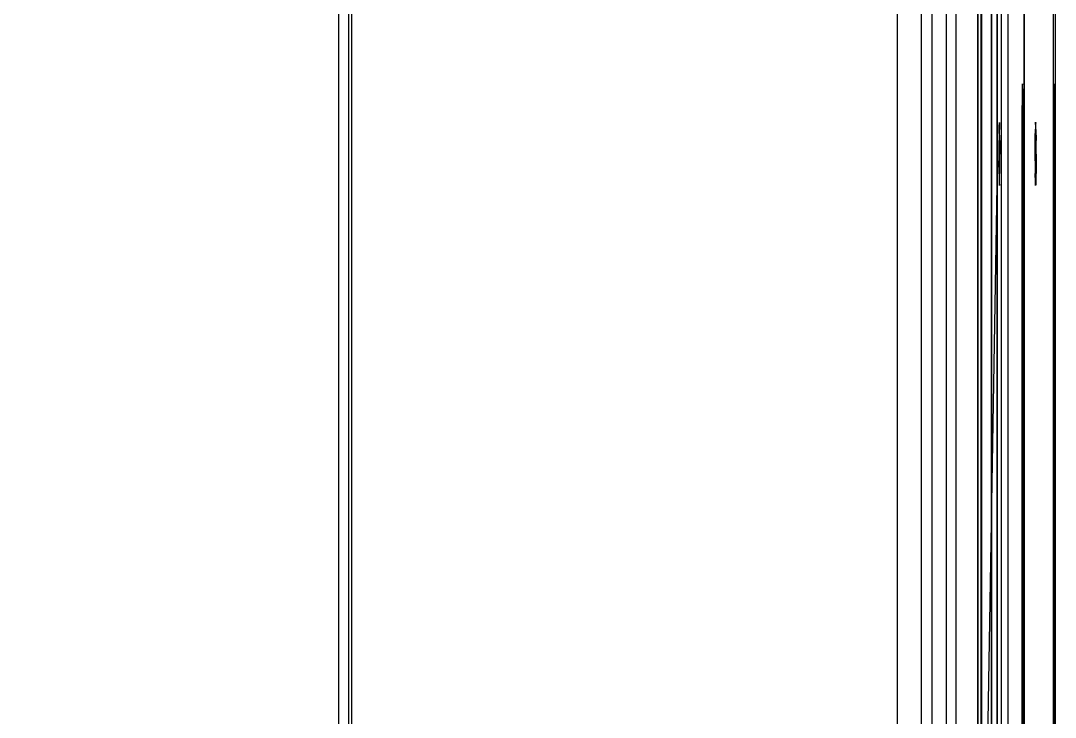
# Model space of a CAD drawing. Extents: x 0 to 230, y -306 to 0.
# Drawn here: x 115 to 230.1, y -228.6 to -151.1 of the extents above; entities that cross this region are included whole.
import ezdxf

# ---------------------------------------------------------------- set-up
doc = ezdxf.new("R2010")
doc.units = 0
doc.header["$MEASUREMENT"] = 0
for name, color, linetype in [('Layer1', 252, 'CONTINUOUS'), ('Layer2', 252, 'CONTINUOUS'), ('Layer3', 254, 'CONTINUOUS')]:
    doc.layers.add(name, color=color, linetype=linetype)

msp = doc.modelspace()

# ---------------------------------------------------------------- linework, layer by layer
at = {"layer": 'Layer1', "linetype": 'Continuous'}
for points, invisible_edges in [([(229, -303, 221), (223.62, -271.79, 221), (223.62, -34.21, 221), (229, -3, 221)], 15), ([(229.38, -303, 220.92), (229, -303, 221), (229, -3, 221), (229.38, -3, 220.92)], 15), ([(229.38, -3, 220.92), (229.71, -3, 220.7), (229.71, -303, 220.7), (229.38, -303, 220.92)], 15), ([(229.71, -303, 220.7), (229.93, -303, 220.38), (229.93, -3, 220.38), (229.71, -3, 220.7)], 15), ([(229.93, -3, 220.38), (230, -3, 219.99), (230, -303, 219.99), (229.93, -303, 220.38)], 15), ([(56.58, -284.91, 2.25), (115, -21.1, 2.25), (56.58, -21.1, 2.25)], 15), ([(115, -21.1, 2.25), (115, -284.91, 2.25), (56.58, -284.91, 2.25)], 15), ([(115, -284.91, 2.25), (115, -21.1, 2.25), (134.92, -21.1, 2.25)], 15), ([(115, -284.91, 2.25), (134.92, -284.91, 2.25), (134.92, -21.1, 2.25)], 15), ([(134.92, -21.1, 2.25), (193.34, -21.09, 2.25), (134.92, -284.91, 2.25)], 15), ([(134.92, -284.91, 2.25), (193.34, -284.91, 2.25), (193.34, -21.09, 2.25)], 15), ([(193.34, -21.09, 2.25), (212.25, -153.15, 2.25), (193.34, -284.91, 2.25)], 15), ([(212.25, -153.15, 2.25), (212.25, -115.24, 2.25), (193.34, -21.09, 2.25)], 15), ([(218.49, -273.75, 127.49), (219.58, -276.17, 130.48), (219.58, -29.94, 130.48), (218.49, -32.25, 127.49)], 15), ([(219.58, -29.94, 130.48), (221.48, -32.38, 192.62), (221.48, -273.62, 192.62), (219.58, -276.17, 130.48)], 15), ([(218.49, -32.25, 127.49), (218.49, -273.75, 127.49), (216.93, -271.13, 88.68), (216.93, -34.86, 88.68)], 15), ([(223.89, -271.79, 202.63), (221.48, -273.62, 192.62), (221.48, -32.38, 192.62), (223.89, -34.21, 202.63)], 15), ([(228.59, -33, 202.63), (228.59, -33, 202.63), (223.89, -34.21, 202.63), (223.89, -271.79, 202.63)], 15), ([(215.78, -270.78, 84.87), (215.78, -35.22, 84.87), (214.24, -37.79, 46.71), (214.24, -268.21, 46.71)], 15), ([(215.78, -35.22, 84.87), (216.93, -34.86, 88.68), (216.93, -271.13, 88.68), (215.78, -270.78, 84.87)], 15), ([(212.25, -39.05, 21.2), (212.25, -266.95, 21.2), (212.98, -268.34, 42.8), (212.98, -37.66, 42.8)], 15), ([(212.98, -268.34, 42.8), (214.24, -268.21, 46.71), (214.24, -37.79, 46.71), (212.98, -37.66, 42.8)], 15), ([(212.25, -39.05, 21.08), (212.25, -266.95, 21.08), (212.25, -266.95, 2.25), (212.25, -39.05, 2.25)], 15), ([(223.62, -136.82, 221), (223.62, -169.47, 221), (223.71, -166, 215.55), (223.71, -140.26, 215.55)], 14), ([(223.89, -136.79, 202.63), (223.81, -139.57, 208.6), (223.81, -166.72, 208.6), (223.91, -169.47, 202.36)], 15), ([(227.11, -136.82, 221), (227.11, -169.47, 221), (227.21, -166, 215.55), (227.21, -140.26, 215.55)], 15), ([(227.39, -136.79, 202.63), (227.31, -139.57, 208.6), (227.31, -166.72, 208.6), (227.4, -169.47, 202.36)], 15), ([(223.72, -164.48, 215.22), (223.71, -166, 215.55), (223.71, -140.29, 215.55), (223.72, -141.81, 215.22)], 15), ([(227.21, -164.48, 215.22), (227.21, -166, 215.55), (227.21, -140.29, 215.55), (227.21, -141.81, 215.22)], 15), ([(223.8, -142.59, 209.36), (223.81, -141.07, 208.6), (223.81, -165.19, 208.6), (223.8, -163.68, 209.36)], 15), ([(223.8, -142.61, 209.36), (223.81, -141.1, 208.6), (223.81, -165.22, 208.6), (223.8, -163.7, 209.36)], 15), ([(227.3, -142.59, 209.36), (227.31, -141.07, 208.6), (227.31, -165.19, 208.6), (227.3, -163.68, 209.36)], 15), ([(223.72, -141.81, 215.22), (223.73, -143.05, 214.26), (223.73, -163.24, 214.26), (223.72, -164.48, 215.22)], 15), ([(223.72, -141.81, 215.22), (223.73, -143.05, 214.26), (223.73, -163.24, 214.26), (223.72, -164.48, 215.22)], 15), ([(223.8, -142.61, 209.36), (223.78, -143.58, 210.7), (223.78, -162.71, 210.7), (223.8, -163.68, 209.36)], 15), ([(227.21, -141.81, 215.22), (227.22, -143.05, 214.26), (227.22, -163.24, 214.26), (227.21, -164.48, 215.22)], 15), ([(227.3, -142.61, 209.36), (227.28, -143.58, 210.7), (227.28, -162.71, 210.7), (227.3, -163.68, 209.36)], 15), ([(223.75, -162.57, 212.94), (223.73, -163.24, 214.26), (223.73, -143.05, 214.26), (223.75, -143.72, 212.94)], 15), ([(223.76, -143.84, 212.03), (223.75, -143.72, 212.94), (223.75, -162.57, 212.94), (223.76, -162.45, 212.03)], 15), ([(223.78, -162.71, 210.7), (223.76, -162.45, 212.03), (223.76, -143.84, 212.03), (223.78, -143.58, 210.7)], 15), ([(227.24, -162.57, 212.94), (227.22, -163.24, 214.26), (227.22, -143.05, 214.26), (227.24, -143.72, 212.94)], 15), ([(227.26, -143.84, 212.03), (227.24, -143.72, 212.94), (227.24, -162.57, 212.94), (227.26, -162.45, 212.03)], 15), ([(227.28, -162.71, 210.7), (227.26, -162.45, 212.03), (227.26, -143.84, 212.03), (227.28, -143.58, 210.7)], 15), ([(212.25, -153.15, 2.25), (212.25, -191.05, 2.25), (193.34, -284.91, 2.25)], 15), ([(224.12, -157.96, 213.59), (224.34, -157.63, 213.66), (224.33, -158.13, 215.3), (224.11, -158.44, 215.17)], 15), ([(224.13, -157.8, 211.96), (224.36, -157.46, 211.96), (224.34, -157.63, 213.66), (224.12, -157.96, 213.59)], 15), ([(224.13, -157.8, 211.96), (224.36, -157.46, 211.96), (224.37, -157.63, 210.26), (224.15, -157.96, 210.32)], 15), ([(224.16, -158.44, 208.75), (224.39, -158.13, 208.62), (224.37, -157.63, 210.26), (224.15, -157.96, 210.32)], 15), ([(224.68, -157.41, 213.71), (224.34, -157.63, 213.66), (224.33, -158.13, 215.3), (224.67, -157.92, 215.39)], 15), ([(224.7, -157.23, 211.96), (224.36, -157.46, 211.96), (224.34, -157.63, 213.66), (224.68, -157.41, 213.71)], 15), ([(224.37, -157.63, 210.26), (224.71, -157.41, 210.21), (224.7, -157.23, 211.96), (224.36, -157.46, 211.96)], 15), ([(224.73, -157.92, 208.53), (224.39, -158.13, 208.62), (224.37, -157.63, 210.26), (224.71, -157.41, 210.21)], 15), ([(224.68, -157.41, 213.71), (225.05, -157.34, 213.73), (225.04, -157.86, 215.42), (224.67, -157.92, 215.39)], 15), ([(225.07, -157.16, 211.97), (224.7, -157.23, 211.96), (224.68, -157.41, 213.71), (225.05, -157.34, 213.73)], 15), ([(224.71, -157.41, 210.21), (225.08, -157.34, 210.2), (225.07, -157.16, 211.97), (224.7, -157.23, 211.96)], 15), ([(224.71, -157.41, 210.21), (225.08, -157.34, 210.2), (225.09, -157.86, 208.51), (224.73, -157.92, 208.53)], 15), ([(228.94, -157.34, 213.73), (228.95, -157.86, 215.42), (225.04, -157.86, 215.42), (225.05, -157.34, 213.73)], 15), ([(228.93, -157.16, 211.97), (228.94, -157.34, 213.73), (225.05, -157.34, 213.73), (225.07, -157.16, 211.97)], 15), ([(228.93, -157.16, 211.97), (225.07, -157.16, 211.97), (225.08, -157.34, 210.2), (228.91, -157.34, 210.2)], 15), ([(228.91, -157.34, 210.2), (225.08, -157.34, 210.2), (225.09, -157.86, 208.51), (228.9, -157.86, 208.51)], 15), ([(229.27, -157.92, 208.53), (228.9, -157.86, 208.51), (228.91, -157.34, 210.2), (229.28, -157.41, 210.21)], 15), ([(229.3, -157.23, 211.96), (228.93, -157.16, 211.97), (228.91, -157.34, 210.2), (229.28, -157.41, 210.21)], 15), ([(228.94, -157.34, 213.73), (229.31, -157.41, 213.71), (229.3, -157.23, 211.96), (228.93, -157.16, 211.97)], 15), ([(229.32, -157.92, 215.39), (228.95, -157.86, 215.42), (228.94, -157.34, 213.73), (229.31, -157.41, 213.71)], 15), ([(229.28, -157.41, 210.21), (229.62, -157.63, 210.26), (229.61, -158.13, 208.62), (229.27, -157.92, 208.53)], 15), ([(229.64, -157.46, 211.96), (229.3, -157.23, 211.96), (229.28, -157.41, 210.21), (229.62, -157.63, 210.26)], 15), ([(229.31, -157.41, 213.71), (229.65, -157.63, 213.66), (229.64, -157.46, 211.96), (229.3, -157.23, 211.96)], 15), ([(229.32, -157.92, 215.39), (229.66, -158.13, 215.3), (229.65, -157.63, 213.66), (229.31, -157.41, 213.71)], 15), ([(229.85, -157.96, 210.32), (229.62, -157.63, 210.26), (229.61, -158.13, 208.62), (229.83, -158.44, 208.75)], 15), ([(229.85, -157.96, 210.32), (229.62, -157.63, 210.26), (229.64, -157.46, 211.96), (229.86, -157.8, 211.96)], 15), ([(229.87, -157.96, 213.59), (229.65, -157.63, 213.66), (229.64, -157.46, 211.96), (229.86, -157.8, 211.96)], 15), ([(229.89, -158.44, 215.17), (229.66, -158.13, 215.3), (229.65, -157.63, 213.66), (229.87, -157.96, 213.59)], 15), ([(224.03, -158.97, 215.46), (224.11, -158.44, 215.17), (224.09, -159.22, 216.62), (224.02, -159.94, 216.99)], 15), ([(224.05, -158.37, 213.76), (224.12, -157.96, 213.59), (224.11, -158.44, 215.17), (224.03, -158.97, 215.46)], 15), ([(224.06, -158.17, 211.96), (224.13, -157.8, 211.96), (224.12, -157.96, 213.59), (224.05, -158.37, 213.76)], 15), ([(224.08, -158.35, 210.24), (224.15, -157.96, 210.32), (224.13, -157.8, 211.96), (224.06, -158.17, 211.96)], 15), ([(224.16, -158.44, 208.75), (224.09, -158.94, 208.52), (224.08, -158.35, 210.24), (224.15, -157.96, 210.32)], 15), ([(224.33, -158.13, 215.3), (224.11, -158.44, 215.17), (224.09, -159.22, 216.62), (224.32, -158.93, 216.81)], 15), ([(224.17, -159.22, 207.29), (224.11, -159.89, 206.98), (224.09, -158.94, 208.52), (224.16, -158.44, 208.75)], 15), ([(224.17, -159.22, 207.29), (224.4, -158.93, 207.1), (224.39, -158.13, 208.62), (224.16, -158.44, 208.75)], 15), ([(224.32, -158.93, 216.81), (224.66, -158.75, 216.94), (224.65, -159.86, 218.3), (224.31, -160.01, 218.14)], 15), ([(224.33, -158.13, 215.3), (224.67, -157.92, 215.39), (224.66, -158.75, 216.94), (224.32, -158.93, 216.81)], 15), ([(224.39, -158.13, 208.62), (224.4, -158.93, 207.1), (224.74, -158.75, 206.98), (224.73, -157.92, 208.53)], 15), ([(224.41, -160.02, 205.78), (224.75, -159.86, 205.62), (224.74, -158.75, 206.98), (224.4, -158.93, 207.1)], 15), ([(224.66, -158.75, 216.94), (225.03, -158.69, 216.98), (225.02, -159.81, 218.36), (224.65, -159.86, 218.3)], 15), ([(225.04, -157.86, 215.42), (224.67, -157.92, 215.39), (224.66, -158.75, 216.94), (225.03, -158.69, 216.98)], 15), ([(225.11, -158.69, 206.95), (224.74, -158.75, 206.98), (224.73, -157.92, 208.53), (225.09, -157.86, 208.51)], 15), ([(225.12, -159.81, 205.58), (224.75, -159.86, 205.62), (224.74, -158.75, 206.98), (225.11, -158.69, 206.95)], 15), ([(225.02, -159.81, 218.36), (225.03, -158.69, 216.98), (228.96, -158.69, 216.98), (228.98, -159.81, 218.36)], 15), ([(228.96, -158.69, 216.98), (228.95, -157.86, 215.42), (225.04, -157.86, 215.42), (225.03, -158.69, 216.98)], 15), ([(228.9, -157.86, 208.51), (228.89, -158.69, 206.95), (225.11, -158.69, 206.95), (225.09, -157.86, 208.51)], 15), ([(225.12, -159.81, 205.58), (225.11, -158.69, 206.95), (228.89, -158.69, 206.95)], 15), ([(228.88, -159.81, 205.58), (228.89, -158.69, 206.95), (225.12, -159.81, 205.58), (225.13, -161.22, 204.42)], 15), ([(226.47, -158.97, 215.46), (226.45, -158.37, 213.76), (226.42, -158.35, 210.24), (226.41, -158.94, 208.52)], 10), ([(226.45, -158.37, 213.76), (226.44, -158.17, 211.96), (226.42, -158.35, 210.24)], 12), ([(228.89, -158.69, 206.95), (229.26, -158.75, 206.98), (229.24, -159.86, 205.62), (228.88, -159.81, 205.58)], 15), ([(228.9, -157.86, 208.51), (229.27, -157.92, 208.53), (229.26, -158.75, 206.98), (228.89, -158.69, 206.95)], 15), ([(228.96, -158.69, 216.98), (229.34, -158.75, 216.94), (229.32, -157.92, 215.39), (228.95, -157.86, 215.42)], 15), ([(229.35, -159.86, 218.3), (228.98, -159.81, 218.36), (228.96, -158.69, 216.98), (229.34, -158.75, 216.94)], 15), ([(229.6, -158.93, 207.1), (229.26, -158.75, 206.98), (229.24, -159.86, 205.62), (229.58, -160.02, 205.78)], 15), ([(229.27, -157.92, 208.53), (229.26, -158.75, 206.98), (229.6, -158.93, 207.1), (229.61, -158.13, 208.62)], 15), ([(229.68, -158.93, 216.81), (229.34, -158.75, 216.94), (229.32, -157.92, 215.39), (229.66, -158.13, 215.3)], 15), ([(229.69, -160.01, 218.14), (229.35, -159.86, 218.3), (229.34, -158.75, 216.94), (229.68, -158.93, 216.81)], 15), ([(229.83, -158.44, 208.75), (229.61, -158.13, 208.62), (229.6, -158.93, 207.1), (229.82, -159.22, 207.29)], 15), ([(229.68, -158.93, 216.81), (229.9, -159.22, 216.62), (229.89, -158.44, 215.17), (229.66, -158.13, 215.3)], 15), ([(229.83, -158.44, 208.75), (229.9, -158.94, 208.52), (229.89, -159.89, 206.98), (229.82, -159.22, 207.29)], 15), ([(229.85, -157.96, 210.32), (229.91, -158.35, 210.24), (229.9, -158.94, 208.52), (229.83, -158.44, 208.75)], 15), ([(229.93, -158.17, 211.96), (229.86, -157.8, 211.96), (229.85, -157.96, 210.32), (229.91, -158.35, 210.24)], 15), ([(229.95, -158.37, 213.76), (229.87, -157.96, 213.59), (229.86, -157.8, 211.96), (229.93, -158.17, 211.96)], 15), ([(229.96, -158.97, 215.46), (229.89, -158.44, 215.17), (229.87, -157.96, 213.59), (229.95, -158.37, 213.76)], 15), ([(229.97, -159.94, 216.99), (229.9, -159.22, 216.62), (229.89, -158.44, 215.17), (229.96, -158.97, 215.46)], 15), ([(229.96, -158.97, 215.46), (229.95, -158.37, 213.76), (229.91, -158.35, 210.24), (229.9, -158.94, 208.52)], 10), ([(229.95, -158.37, 213.76), (229.93, -158.17, 211.96), (229.91, -158.35, 210.24)], 12), ([(224.02, -159.94, 216.99), (224.02, -159.94, 216.99), (224.01, -161.23, 218.27), (224.07, -161.53, 218.94)], 15), ([(224.02, -159.94, 216.99), (224.09, -159.22, 216.62), (224.08, -160.26, 217.9), (224.07, -161.53, 218.94)], 15), ([(224.09, -159.22, 216.62), (224.32, -158.93, 216.81), (224.31, -160.01, 218.14), (224.08, -160.26, 217.9)], 15), ([(224.12, -161.29, 205.6), (224.19, -160.26, 206.02), (224.17, -159.22, 207.29), (224.11, -159.89, 206.98)], 15), ([(224.19, -160.26, 206.02), (224.41, -160.02, 205.78), (224.4, -158.93, 207.1), (224.17, -159.22, 207.29)], 15), ([(224.31, -160.01, 218.14), (224.65, -159.86, 218.3), (224.64, -161.22, 219.41), (224.3, -161.34, 219.23)], 15), ([(224.76, -161.26, 204.48), (224.42, -161.39, 204.67), (224.41, -160.02, 205.78), (224.75, -159.86, 205.62)], 15), ([(224.65, -159.86, 218.3), (225.02, -159.81, 218.36), (225.01, -161.18, 219.47), (224.64, -161.22, 219.41)], 15), ([(225.12, -159.81, 205.58), (224.75, -159.86, 205.62), (224.76, -161.26, 204.48), (225.13, -161.22, 204.42)], 15), ([(228.98, -159.81, 218.36), (228.98, -161.18, 219.47), (225.01, -161.18, 219.47), (225.02, -159.81, 218.36)], 15), ([(225.13, -161.22, 204.42), (225.13, -161.84, 204.05), (228.87, -161.18, 204.46), (228.88, -159.81, 205.58)], 15), ([(226.49, -161.23, 218.27), (226.48, -159.94, 216.99), (226.39, -159.89, 206.98), (226.38, -161.16, 205.7)], 10), ([(226.48, -159.94, 216.99), (226.47, -158.97, 215.46), (226.41, -158.94, 208.52), (226.39, -159.89, 206.98)], 10), ([(228.87, -161.18, 204.46), (229.24, -161.22, 204.51), (229.24, -159.86, 205.62), (228.88, -159.81, 205.58)], 15), ([(229.36, -161.22, 219.41), (228.98, -161.18, 219.47), (228.98, -159.81, 218.36), (229.35, -159.86, 218.3)], 15), ([(229.24, -159.86, 205.62), (229.58, -160.02, 205.78), (229.58, -161.34, 204.7), (229.24, -161.22, 204.51)], 15), ([(229.7, -161.34, 219.23), (229.36, -161.22, 219.41), (229.35, -159.86, 218.3), (229.69, -160.01, 218.14)], 15), ([(229.82, -159.22, 207.29), (229.6, -158.93, 207.1), (229.58, -160.02, 205.78), (229.81, -160.26, 206.02)], 15), ([(229.91, -160.26, 217.9), (229.69, -160.01, 218.14), (229.68, -158.93, 216.81), (229.9, -159.22, 216.62)], 15), ([(229.89, -159.89, 206.98), (229.82, -159.22, 207.29), (229.81, -160.26, 206.02), (229.88, -161.16, 205.7)], 15), ([(229.98, -161.23, 218.27), (229.97, -159.94, 216.99), (229.89, -159.89, 206.98), (229.88, -161.16, 205.7)], 10), ([(229.97, -159.94, 216.99), (229.96, -158.97, 215.46), (229.9, -158.94, 208.52), (229.89, -159.89, 206.98)], 10), ([(229.92, -161.53, 218.94), (229.91, -160.26, 217.9), (229.9, -159.22, 216.62), (229.97, -159.94, 216.99)], 15), ([(229.92, -161.53, 218.94), (229.98, -161.23, 218.27), (229.97, -159.94, 216.99)], 15), ([(224.08, -160.26, 217.9), (224.31, -160.01, 218.14), (224.3, -161.34, 219.23), (224.07, -161.53, 218.94)], 15), ([(224.19, -161.57, 204.95), (224.19, -161.57, 204.95), (224.12, -161.29, 205.6), (224.19, -160.26, 206.02)], 15), ([(224.19, -161.57, 204.95), (224.19, -160.26, 206.02), (224.41, -160.02, 205.78), (224.42, -161.39, 204.67)], 15), ([(229.58, -161.34, 204.7), (229.58, -160.02, 205.78), (229.81, -160.26, 206.02), (229.8, -161.53, 204.98)], 15), ([(229.92, -161.53, 218.94), (229.7, -161.34, 219.23), (229.69, -160.01, 218.14), (229.91, -160.26, 217.9)], 15), ([(229.81, -160.26, 206.02), (229.88, -161.16, 205.7), (229.8, -161.53, 204.98)], 15), ([(224.07, -161.53, 218.94), (224.01, -161.23, 218.27), (224, -162.77, 219.22), (224.07, -162.98, 219.71)], 15), ([(224.3, -161.34, 219.23), (224.07, -161.53, 218.94), (224.07, -162.98, 219.71), (224.29, -162.85, 220.03)], 15), ([(224.12, -161.29, 205.6), (224.13, -162.86, 204.65), (224.28, -162.32, 204.33)], 15), ([(224.12, -161.29, 205.6), (224.19, -161.57, 204.95), (224.28, -162.32, 204.33)], 15), ([(226, -161.84, 204.05), (225.13, -161.84, 204.05), (224.14, -164.55, 202.98), (226, -162.82, 203.58)], 15), ([(225.13, -161.84, 204.05), (225.02, -161.84, 204.05), (224.62, -161.97, 204.13), (224.14, -164.55, 202.98)], 15), ([(224.62, -161.97, 204.13), (224.42, -162.14, 204.23), (224.28, -162.32, 204.33), (224.14, -164.55, 202.98)], 15), ([(224.19, -161.57, 204.95), (224.42, -161.39, 204.67), (224.42, -162.14, 204.23), (224.28, -162.32, 204.33)], 15), ([(224.64, -161.22, 219.41), (224.3, -161.34, 219.23), (224.29, -162.85, 220.03), (224.63, -162.77, 220.24)], 15), ([(224.42, -161.39, 204.67), (224.76, -161.26, 204.48), (224.62, -161.97, 204.13), (224.42, -162.14, 204.23)], 15), ([(224.76, -161.26, 204.48), (225.13, -161.22, 204.42), (225.02, -161.84, 204.05), (224.62, -161.97, 204.13)], 15), ([(224.64, -161.22, 219.41), (224.63, -162.77, 220.24), (225, -162.74, 220.31), (225.01, -161.18, 219.47)], 15), ([(225.01, -161.18, 219.47), (225, -162.74, 220.31), (228.99, -162.74, 220.31), (228.98, -161.18, 219.47)], 15), ([(225.13, -161.22, 204.42), (225.13, -161.84, 204.05), (225.02, -161.84, 204.05)], 15), ([(225.13, -161.84, 204.05), (226, -161.84, 204.05), (228.87, -161.18, 204.46)], 15), ([(226, -161.84, 204.05), (228.87, -161.18, 204.46), (228.86, -162.74, 203.62), (226, -162.82, 203.58)], 15), ([(226.5, -162.77, 219.22), (226.49, -161.23, 218.27), (226.38, -161.16, 205.7), (226.37, -162.69, 204.73)], 10), ([(229.24, -161.22, 204.51), (228.87, -161.18, 204.46), (228.86, -162.74, 203.62), (229.23, -162.77, 203.69)], 15), ([(228.98, -161.18, 219.47), (228.99, -162.74, 220.31), (229.36, -162.77, 220.24), (229.36, -161.22, 219.41)], 15), ([(229.58, -161.34, 204.7), (229.24, -161.22, 204.51), (229.23, -162.77, 203.69), (229.57, -162.85, 203.89)], 15), ([(229.36, -162.77, 220.24), (229.7, -162.85, 220.03), (229.7, -161.34, 219.23), (229.36, -161.22, 219.41)], 15), ([(229.79, -162.98, 204.2), (229.8, -161.53, 204.98), (229.58, -161.34, 204.7), (229.57, -162.85, 203.89)], 15), ([(229.7, -162.85, 220.03), (229.93, -162.98, 219.71), (229.92, -161.53, 218.94), (229.7, -161.34, 219.23)], 15), ([(229.79, -162.98, 204.2), (229.87, -162.69, 204.73), (229.88, -161.16, 205.7), (229.8, -161.53, 204.98)], 15), ([(229.99, -162.77, 219.22), (229.98, -161.23, 218.27), (229.88, -161.16, 205.7), (229.87, -162.69, 204.73)], 10), ([(229.93, -162.98, 219.71), (229.99, -162.77, 219.22), (229.98, -161.23, 218.27), (229.92, -161.53, 218.94)], 15), ([(227.77, -163.26, 214.26), (227.75, -164.49, 215.22), (223.72, -164.48, 215.22), (223.73, -163.24, 214.26)], 15), ([(223.73, -163.24, 214.26), (227.77, -163.26, 214.26), (227.79, -162.58, 212.94), (223.75, -162.57, 212.94)], 15), ([(227.8, -162.46, 212.03), (227.79, -162.58, 212.94), (223.75, -162.57, 212.94), (223.76, -162.45, 212.03)], 15), ([(227.8, -162.46, 212.03), (223.76, -162.45, 212.03), (223.78, -162.71, 210.7), (227.82, -162.72, 210.7)], 15), ([(223.78, -162.71, 210.7), (227.82, -162.72, 210.7), (227.84, -163.69, 209.36), (223.8, -163.68, 209.36)], 15), ([(227.86, -163.67, 209.36), (223.83, -163.68, 209.36), (223.85, -162.71, 210.7), (227.88, -162.7, 210.7)], 5), ([(223.85, -162.71, 210.7), (227.88, -162.7, 210.7), (227.9, -162.43, 212.03), (223.87, -162.45, 212.03)], 5), ([(227.9, -162.43, 212.03), (227.91, -162.55, 212.94), (223.88, -162.57, 212.94), (223.87, -162.45, 212.03)], 10), ([(227.91, -162.55, 212.94), (223.88, -162.57, 212.94), (223.9, -163.24, 214.26), (227.93, -163.23, 214.26)], 5), ([(227.93, -163.23, 214.26), (227.95, -164.46, 215.22), (223.91, -164.48, 215.22), (223.9, -163.24, 214.26)], 10), ([(224.07, -162.98, 219.71), (224, -162.77, 219.22), (223.99, -164.48, 219.8), (224.06, -164.56, 220.2)], 15), ([(224.06, -164.56, 220.2), (224.29, -164.49, 220.53), (224.29, -162.85, 220.03), (224.07, -162.98, 219.71)], 15), ([(224.28, -162.32, 204.33), (224.13, -162.86, 204.65), (224.14, -164.55, 202.98)], 15), ([(224.14, -164.55, 202.98), (226, -163.75, 203.27), (226, -162.82, 203.58)], 15), ([(224.29, -164.49, 220.53), (224.63, -164.45, 220.75), (224.63, -162.77, 220.24), (224.29, -162.85, 220.03)], 15), ([(224.63, -162.77, 220.24), (225, -162.74, 220.31), (225, -164.43, 220.82), (224.63, -164.45, 220.75)], 15), ([(225, -164.43, 220.82), (225, -162.74, 220.31), (228.99, -162.74, 220.31), (228.99, -164.43, 220.82)], 15), ([(228.86, -162.74, 203.62), (226, -162.82, 203.58), (226, -163.75, 203.27), (228.86, -163.75, 203.27)], 15), ([(226.51, -164.48, 219.8), (226.5, -162.77, 219.22), (226.37, -162.69, 204.73), (226.37, -164.4, 204.13)], 10), ([(229.23, -162.77, 203.69), (228.86, -163.75, 203.27), (228.86, -162.74, 203.62)], 15), ([(229.23, -162.77, 203.69), (228.86, -163.75, 203.27), (229.22, -164.45, 203.18)], 15), ([(229.37, -164.45, 220.75), (228.99, -164.43, 220.82), (228.99, -162.74, 220.31), (229.36, -162.77, 220.24)], 15), ([(229.23, -162.77, 203.69), (229.56, -164.49, 203.39), (229.22, -164.45, 203.18)], 15), ([(229.56, -164.49, 203.39), (229.57, -162.85, 203.89), (229.23, -162.77, 203.69)], 15), ([(229.7, -162.85, 220.03), (229.36, -162.77, 220.24), (229.37, -164.45, 220.75), (229.71, -164.49, 220.53)], 15), ([(229.57, -162.85, 203.89), (229.79, -164.56, 203.72), (229.56, -164.49, 203.39)], 15), ([(229.57, -162.85, 203.89), (229.79, -162.98, 204.2), (229.79, -164.56, 203.72)], 15), ([(229.93, -162.98, 219.71), (229.7, -162.85, 220.03), (229.71, -164.49, 220.53), (229.93, -164.56, 220.2)], 15), ([(229.87, -162.69, 204.73), (229.79, -162.98, 204.2), (229.86, -164.4, 204.13)], 15), ([(229.79, -162.98, 204.2), (229.86, -164.4, 204.13), (229.79, -164.56, 203.72)], 15), ([(230, -164.48, 219.8), (229.99, -162.77, 219.22), (229.87, -162.69, 204.73), (229.86, -164.4, 204.13)], 10), ([(229.93, -164.56, 220.2), (230, -164.48, 219.8), (229.99, -162.77, 219.22), (229.93, -162.98, 219.71)], 15), ([(227.75, -166.02, 215.55), (227.75, -164.49, 215.22), (223.72, -164.48, 215.22), (223.71, -166, 215.55)], 15), ([(223.8, -163.68, 209.36), (223.81, -165.19, 208.6), (227.85, -165.21, 208.6), (227.84, -163.69, 209.36)], 15), ([(223.83, -163.68, 209.36), (223.81, -165.19, 208.6), (227.85, -165.18, 208.6), (227.86, -163.67, 209.36)], 10), ([(227.95, -165.99, 215.55), (227.95, -164.46, 215.22), (223.91, -164.48, 215.22), (223.92, -166, 215.55)], 10), ([(224.06, -164.56, 220.2), (223.99, -164.48, 219.8), (223.99, -166.2, 219.99), (224.07, -166.2, 220.38)], 15), ([(224.29, -164.49, 220.53), (224.06, -164.56, 220.2), (224.07, -166.2, 220.38), (224.28, -166.2, 220.7)], 15), ([(226, -163.75, 203.27), (225.99, -164.96, 203.01), (224.14, -164.55, 202.98)], 15), ([(224.14, -164.55, 202.98), (225.99, -164.96, 203.01), (224.14, -167.55, 202.93)], 15), ([(224.28, -166.2, 220.7), (224.29, -164.49, 220.53), (224.63, -164.45, 220.75), (224.61, -166.2, 220.92)], 15), ([(224.61, -166.2, 220.92), (224.63, -164.45, 220.75), (225, -164.43, 220.82), (225, -166.2, 221)], 15), ([(225, -166.2, 221), (225, -164.43, 220.82), (228.99, -164.43, 220.82), (229, -166.2, 221)], 15), ([(225.99, -164.96, 203.01), (228.86, -164.43, 203.11), (228.86, -163.75, 203.27), (226, -163.75, 203.27)], 15), ([(225.99, -164.96, 203.01), (225.99, -167.55, 202.93), (228.86, -166.2, 202.93), (228.86, -164.43, 203.11)], 15), ([(226.51, -166.2, 219.99), (226.51, -164.48, 219.8), (226.37, -164.4, 204.13), (226.37, -166.2, 203.92)], 10), ([(228.86, -163.75, 203.27), (229.22, -164.45, 203.18), (228.86, -164.43, 203.11)], 15), ([(229.22, -166.2, 203), (228.86, -166.2, 202.93), (228.86, -164.43, 203.11)], 15), ([(229.22, -166.2, 203), (229.22, -164.45, 203.18), (228.86, -164.43, 203.11)], 15), ([(229, -166.2, 221), (228.99, -164.43, 220.82), (229.37, -164.45, 220.75), (229.38, -166.2, 220.92)], 15), ([(229.22, -164.45, 203.18), (229.36, -166.2, 203.06), (229.22, -166.2, 203)], 15), ([(229.36, -166.2, 203.06), (229.56, -164.49, 203.39), (229.22, -164.45, 203.18)], 15), ([(229.56, -164.49, 203.39), (229.56, -166.2, 203.22), (229.36, -166.2, 203.06)], 15), ([(229.38, -166.2, 220.92), (229.37, -164.45, 220.75), (229.71, -164.49, 220.53), (229.71, -166.2, 220.7)], 15), ([(229.56, -166.2, 203.22), (229.72, -166.2, 203.43), (229.56, -164.49, 203.39)], 15), ([(229.79, -164.56, 203.72), (229.72, -166.2, 203.43), (229.56, -164.49, 203.39)], 15), ([(229.71, -166.2, 220.7), (229.93, -166.2, 220.38), (229.93, -164.56, 220.2), (229.71, -164.49, 220.53)], 15), ([(229.79, -164.56, 203.72), (229.86, -166.2, 203.92), (229.72, -166.2, 203.43)], 15), ([(229.86, -164.4, 204.13), (229.86, -166.2, 203.92), (229.79, -164.56, 203.72)], 15), ([(230, -166.2, 219.99), (230, -164.48, 219.8), (229.86, -164.4, 204.13), (229.86, -166.2, 203.92)], 10), ([(229.93, -166.2, 220.38), (230, -166.2, 219.99), (230, -164.48, 219.8), (229.93, -164.56, 220.2)], 15), ([(223.81, -165.19, 208.6), (223.81, -166.72, 208.6), (227.85, -166.71, 208.6), (227.85, -165.18, 208.6)], 10), ([(223.81, -165.19, 208.6), (223.81, -166.72, 208.6), (227.85, -166.74, 208.6), (227.85, -165.21, 208.6)], 15), ([(225.99, -164.96, 203.01), (225.99, -164.96, 203.01), (224.14, -167.55, 202.93)], 15), ([(225.99, -164.96, 203.01), (225.99, -167.55, 202.93), (224.14, -167.55, 202.93)], 15), ([(223.73, -168.69, 214.24), (223.72, -167.61, 215.14), (223.71, -166, 215.55), (223.62, -169.47, 221)], 15), ([(227.75, -166.02, 215.55), (227.75, -167.62, 215.14), (223.72, -167.61, 215.14), (223.71, -166, 215.55)], 15), ([(227.85, -166.74, 208.6), (227.84, -168.17, 209.29), (223.8, -168.16, 209.29), (223.81, -166.72, 208.6)], 15), ([(223.91, -169.47, 202.36), (223.91, -169.47, 202.36), (223.81, -166.72, 208.6), (223.8, -168.16, 209.29)], 15), ([(227.85, -166.71, 208.6), (227.86, -168.15, 209.29), (223.83, -168.16, 209.29), (223.81, -166.72, 208.6)], 10), ([(227.95, -165.99, 215.55), (227.95, -167.6, 215.14), (223.91, -167.61, 215.14), (223.92, -166, 215.55)], 10), ([(224.05, -272.17, 220.34), (223.99, -272.17, 219.99), (223.99, -166.2, 219.99), (224.07, -166.2, 220.38)], 15), ([(224.28, -166.2, 220.7), (224.07, -166.2, 220.38), (224.05, -272.17, 220.34), (224.28, -272.17, 220.7)], 15), ([(224.65, -272.17, 220.94), (224.28, -272.17, 220.7), (224.28, -166.2, 220.7), (224.61, -166.2, 220.92)], 15), ([(225, -166.2, 221), (224.61, -166.2, 220.92), (224.65, -272.17, 220.94), (225, -272.17, 221)], 15), ([(229, -166.2, 221), (225, -166.2, 221), (225, -303, 221), (229, -303, 221)], 15), ([(228.86, -166.2, 202.93), (225.99, -167.55, 202.93), (228.86, -287.11, 202.93), (229.36, -287.1, 203.06)], 15), ([(226.37, -287.01, 203.92), (226.51, -287.01, 219.99), (226.51, -166.2, 219.99), (226.37, -166.2, 203.92)], 5), ([(229.36, -287.1, 203.06), (229.72, -287.06, 203.43), (229.22, -166.2, 203), (228.86, -166.2, 202.93)], 15), ([(229.38, -303, 220.92), (229, -303, 221), (229, -166.2, 221), (229.38, -166.2, 220.92)], 15), ([(229.22, -166.2, 203), (229.36, -166.2, 203.06), (229.72, -287.06, 203.43)], 15), ([(229.72, -287.06, 203.43), (229.36, -166.2, 203.06), (229.56, -166.2, 203.22)], 15), ([(229.38, -166.2, 220.92), (229.71, -166.2, 220.7), (229.71, -303, 220.7), (229.38, -303, 220.92)], 15), ([(229.72, -287.06, 203.43), (229.86, -287.01, 203.92), (229.72, -166.2, 203.43), (229.56, -166.2, 203.22)], 15), ([(229.93, -166.2, 220.38), (229.93, -303, 220.38), (229.71, -303, 220.7), (229.71, -166.2, 220.7)], 15), ([(229.72, -166.2, 203.43), (229.86, -166.2, 203.92), (229.86, -287.01, 203.92)], 15), ([(229.86, -287.01, 203.92), (230, -287.01, 219.99), (230, -166.2, 219.99), (229.86, -166.2, 203.92)], 5), ([(230, -166.2, 219.99), (230, -303, 219.99), (229.93, -303, 220.38), (229.93, -166.2, 220.38)], 15), ([(227.75, -167.62, 215.14), (227.77, -168.71, 214.24), (223.73, -168.69, 214.24), (223.72, -167.61, 215.14)], 15), ([(227.95, -167.6, 215.14), (227.93, -168.68, 214.24), (223.9, -168.69, 214.24), (223.91, -167.61, 215.14)], 10), ([(225.99, -167.55, 202.93), (224.14, -167.55, 202.93), (224.14, -287.11, 202.93), (228.86, -287.11, 202.93)], 15), ([(223.76, -169.47, 212.03), (223.75, -169.37, 212.87), (223.73, -168.69, 214.24), (223.62, -169.47, 221)], 15), ([(223.73, -168.69, 214.24), (227.77, -168.71, 214.24), (227.79, -169.39, 212.87), (223.75, -169.37, 212.87)], 15), ([(223.76, -169.47, 212.03), (223.79, -169.11, 210.47), (223.8, -168.16, 209.29), (223.91, -169.47, 202.36)], 15), ([(227.8, -169.49, 212.03), (227.82, -169.12, 210.47), (223.79, -169.11, 210.47), (223.76, -169.47, 212.03)], 15), ([(227.82, -169.12, 210.47), (227.84, -168.17, 209.29), (223.8, -168.16, 209.29), (223.79, -169.11, 210.47)], 15), ([(227.88, -169.09, 210.47), (227.86, -168.15, 209.29), (223.83, -168.16, 209.29), (223.84, -169.11, 210.47)], 10), ([(227.9, -169.46, 212.03), (227.88, -169.09, 210.47), (223.84, -169.11, 210.47), (223.87, -169.47, 212.03)], 10), ([(227.91, -169.36, 212.87), (223.88, -169.37, 212.87), (223.9, -168.69, 214.24), (227.93, -168.68, 214.24)], 5), ([(221.89, -271.79, 221), (221.89, -271.79, 221), (223.62, -169.47, 221), (223.76, -169.47, 212.03)], 13), ([(223.62, -169.47, 221), (223.62, -169.47, 221), (221.89, -271.79, 221), (223.62, -271.79, 221)], 15), ([(223.76, -169.47, 212.03), (223.91, -169.47, 202.36), (223.89, -271.79, 202.63), (221.89, -271.79, 221)], 15), ([(223.62, -271.79, 221), (221.89, -271.79, 221), (223.62, -169.47, 221)], 15), ([(223.76, -169.47, 212.03), (223.75, -169.37, 212.87), (227.79, -169.39, 212.87), (227.8, -169.49, 212.03)], 15), ([(223.87, -169.47, 212.03), (223.88, -169.37, 212.87), (227.91, -169.36, 212.87), (227.9, -169.46, 212.03)], 10), ([(212.25, -191.05, 2.25), (212.25, -266.95, 2.25), (193.34, -284.91, 2.25)], 15)]:
    msp.add_3dface(points, dxfattribs=dict(at, invisible_edges=invisible_edges))
at = {"layer": 'Layer2', "linetype": 'Continuous'}
for points, invisible_edges in [([(222.2, -272.56, 126.67), (222.52, -275.02, 126.81), (222.52, -30.98, 126.81), (222.2, -33.44, 126.67)], 15), ([(222.52, -30.98, 126.81), (222.66, -30.98, 126.92), (222.66, -275.02, 126.92), (222.52, -275.02, 126.81)], 15), ([(222.66, -275.02, 126.92), (222.86, -275.02, 127.19), (222.86, -30.98, 127.19), (222.66, -30.98, 126.92)], 15), ([(222.86, -30.98, 127.19), (222.97, -30.98, 127.62), (222.97, -275.02, 127.62), (222.86, -275.02, 127.19)], 15), ([(228.59, -33, 202.63), (228.59, -33, 202.63), (223.89, -271.79, 202.63), (228.59, -273, 202.63)], 15), ([(224.84, -33.11, 188.9), (224.84, -33.11, 188.9), (228.4, -33, 188.87), (228.4, -273, 188.87)], 15), ([(224.84, -33.11, 188.9), (224.84, -33.11, 188.9), (228.4, -273, 188.87), (224.84, -272.89, 188.9)], 15), ([(229.14, -33, 189.07), (228.4, -33, 188.87), (228.4, -273, 188.87), (229.14, -273, 189.07)], 15), ([(228.59, -33, 202.63), (229.17, -33, 202.51), (229.17, -273, 202.51), (228.59, -273, 202.63)], 15), ([(229.69, -273, 189.61), (229.14, -273, 189.07), (229.14, -33, 189.07), (229.69, -33, 189.61)], 15), ([(229.17, -273, 202.51), (229.66, -273, 202.18), (229.66, -33, 202.18), (229.17, -33, 202.51)], 15), ([(229.66, -33, 202.18), (229.99, -33, 201.68), (229.99, -273, 201.68), (229.66, -273, 202.18)], 15), ([(229.9, -33, 190.35), (229.69, -33, 189.61), (229.69, -273, 189.61), (229.9, -273, 190.35)], 15), ([(230.09, -273, 201.1), (229.9, -273, 190.35), (229.9, -33, 190.35), (230.09, -33, 201.1)], 5), ([(229.99, -273, 201.68), (230.09, -273, 201.1), (230.09, -33, 201.1), (229.99, -33, 201.68)], 15), ([(221.84, -33.44, 126.37), (221.93, -33.44, 126.51), (221.84, -272.56, 126.37), (221.81, -272.56, 126.22)], 15), ([(221.84, -33.44, 126.37), (221.81, -33.44, 126.22), (221.81, -272.56, 126.22)], 15), ([(222.05, -33.44, 126.62), (221.93, -33.44, 126.51), (221.84, -272.56, 126.37), (221.93, -272.56, 126.51)], 15), ([(221.93, -272.56, 126.51), (222.05, -272.56, 126.62), (222.2, -33.44, 126.67), (222.05, -33.44, 126.62)], 15), ([(222.05, -272.56, 126.62), (222.2, -272.56, 126.67), (222.2, -33.44, 126.67)], 15), ([(218, -270.73, 84.04), (218.03, -270.73, 84.18), (218.03, -35.27, 84.18), (218, -35.27, 84.04)], 15), ([(218.11, -35.27, 84.32), (218.03, -35.27, 84.18), (218.03, -270.73, 84.18), (218.11, -270.73, 84.32)], 15), ([(218.22, -270.73, 84.43), (218.11, -270.73, 84.32), (218.11, -35.27, 84.32), (218.22, -35.27, 84.43)], 15), ([(218.36, -35.27, 84.5), (218.22, -35.27, 84.43), (218.22, -270.73, 84.43), (218.36, -270.73, 84.5)], 15), ([(218.71, -270.92, 84.69), (218.36, -270.73, 84.5), (218.36, -35.27, 84.5), (218.71, -35.07, 84.69)], 15), ([(218.96, -35.07, 85.02), (218.71, -35.07, 84.69), (218.71, -270.92, 84.69), (218.96, -270.92, 85.02)], 15), ([(219.06, -270.92, 85.41), (218.96, -270.92, 85.02), (218.96, -35.07, 85.02), (219.06, -35.08, 85.41)], 15), ([(215.21, -38.01, 41.72), (213.89, -40.58, 2.87), (213.89, -265.41, 2.87), (215.21, -267.98, 41.72)], 2), ([(215.24, -267.98, 41.99), (215.21, -267.98, 41.84), (215.21, -38.02, 41.84), (215.24, -38.01, 41.99)], 15), ([(215.32, -38.01, 42.14), (215.24, -38.01, 41.99), (215.24, -267.98, 41.99), (215.32, -267.98, 42.14)], 15), ([(215.45, -267.98, 42.25), (215.32, -267.98, 42.14), (215.32, -38.01, 42.14), (215.45, -38.01, 42.25)], 15), ([(215.59, -38.01, 42.31), (215.45, -38.01, 42.25), (215.45, -267.98, 42.25), (215.59, -267.98, 42.31)], 15), ([(215.98, -267.98, 42.49), (215.59, -267.98, 42.31), (215.59, -38.01, 42.31), (215.98, -38.01, 42.49)], 15), ([(216.11, -38.01, 42.61), (215.98, -38.01, 42.49), (215.98, -267.98, 42.49), (216.11, -267.98, 42.61)], 15), ([(216.26, -267.98, 42.82), (216.11, -267.98, 42.61), (216.11, -38.01, 42.61), (216.26, -38.01, 42.82)], 15), ([(216.26, -38.01, 42.82), (216.37, -38.02, 43.24), (216.37, -267.98, 43.24), (216.26, -267.98, 42.82)], 15), ([(213.53, -265.41, 1.34), (212.53, -265.41, -0.01), (212.53, -40.22, -0.01), (213.53, -40.56, 1.34)], 8), ([(17.47, -153.15, -0.01), (212.53, -40.4, -0.01), (212.53, -153.15, -0.01)], 15), ([(212.53, -40.4, -0.01), (17.47, -153.15, -0.01), (17.47, -40.4, -0.01)], 15), ([(213.89, -40.58, 2.87), (213.53, -40.56, 1.34), (213.53, -265.41, 1.34), (213.89, -265.41, 2.87)], 10), ([(17.47, -265.6, -0.01), (212.53, -153.15, -0.01), (212.53, -265.6, -0.01)], 15), ([(17.47, -265.6, -0.01), (17.47, -153.15, -0.01), (212.53, -153.15, -0.01)], 15)]:
    msp.add_3dface(points, dxfattribs=dict(at, invisible_edges=invisible_edges))
for points in [[(224.84, -272.89, 188.9), (224.84, -33.11, 188.9), (222.97, -30.98, 127.62), (222.97, -275.02, 127.62)], [(221.81, -33.44, 126.22), (221.81, -272.56, 126.22), (219.06, -270.92, 85.41), (219.06, -35.08, 85.41)], [(218, -270.73, 84.04), (218, -35.27, 84.04), (216.37, -38.01, 43.24), (216.37, -267.98, 43.24)]]:
    msp.add_3dface(points, dxfattribs=at)
at = {"layer": 'Layer3', "linetype": 'Continuous'}
for points in [[(150.37, -298.27, 220.77), (72.17, -298.27, 220.77), (72.17, -10.13, 220.77), (150.37, -10.13, 220.77)], [(151.48, -298.24, 219.69), (151.83, -297.89, 206.34), (151.83, -10.5, 206.34), (151.48, -10.15, 219.69)], [(6.38, -269.53, 206.34), (6.38, -36.47, 206.34), (223.62, -36.47, 206.34), (223.62, -269.53, 206.34)], [(221.46, -269.59, 208.56), (8.54, -269.59, 208.56), (8.54, -36.28, 208.56), (221.46, -36.41, 208.56)], [(221.87, -269.93, 224.41), (221.46, -269.59, 208.56), (221.46, -36.41, 208.56), (221.87, -36, 224.41)], [(224.06, -269.97, 222.99), (223.62, -269.53, 206.34), (223.62, -36.47, 206.34), (224.06, -36.03, 222.99)]]:
    msp.add_3dface(points, dxfattribs=at)
for points, invisible_edges in [([(150.37, -10.13, 220.77), (150.91, -10.13, 220.63), (150.91, -298.26, 220.63), (150.37, -298.27, 220.77)], 10), ([(150.91, -298.26, 220.63), (151.32, -298.25, 220.23), (151.32, -10.14, 220.23), (150.91, -10.13, 220.63)], 10), ([(151.32, -10.14, 220.23), (151.48, -10.15, 219.69), (151.48, -298.24, 219.69), (151.32, -298.25, 220.23)], 10), ([(222.98, -270, 225.49), (226.64, -271.13, 225.49), (226.64, -34.87, 225.49), (222.98, -36, 225.49)], 5), ([(226.62, -271.13, 222.99), (224.06, -269.97, 222.99), (224.06, -36.03, 222.99), (226.62, -34.87, 222.99)], 15), ([(227.01, -34.87, 223.09), (226.62, -34.87, 222.99), (226.62, -271.13, 222.99), (227.01, -271.13, 223.09)], 13), ([(226.64, -34.87, 225.49), (227.03, -34.87, 225.39), (227.03, -271.13, 225.39), (226.64, -271.13, 225.49)], 15), ([(227.29, -271.13, 223.38), (227.01, -271.13, 223.09), (227.01, -34.87, 223.09), (227.29, -34.87, 223.38)], 15), ([(227.03, -271.13, 225.39), (227.31, -271.13, 225.11), (227.31, -34.87, 225.11), (227.03, -34.87, 225.39)], 15), ([(227.4, -34.87, 223.77), (227.29, -34.87, 223.38), (227.29, -271.13, 223.38), (227.4, -271.13, 223.77)], 15), ([(227.31, -34.87, 225.11), (227.42, -34.87, 224.74), (227.42, -271.13, 224.74), (227.31, -271.13, 225.11)], 15), ([(227.42, -271.13, 224.74), (227.4, -271.13, 223.77), (227.4, -34.87, 223.77), (227.42, -34.87, 224.74)], 15), ([(222.03, -270, 224.95), (221.87, -270, 224.41), (221.87, -36, 224.41), (222.03, -36, 224.95)], 13), ([(222.21, -270, 225.18), (222.03, -270, 224.95), (222.03, -36, 224.95), (222.21, -36, 225.18)], 15), ([(222.21, -270, 225.18), (222.44, -270, 225.34), (222.44, -36, 225.34), (222.21, -36, 225.18)], 15), ([(222.44, -36, 225.34), (222.98, -36, 225.49), (222.98, -270, 225.49), (222.44, -270, 225.34)], 15)]:
    msp.add_3dface(points, dxfattribs=dict(at, invisible_edges=invisible_edges))

doc.saveas('drawing.dxf')
